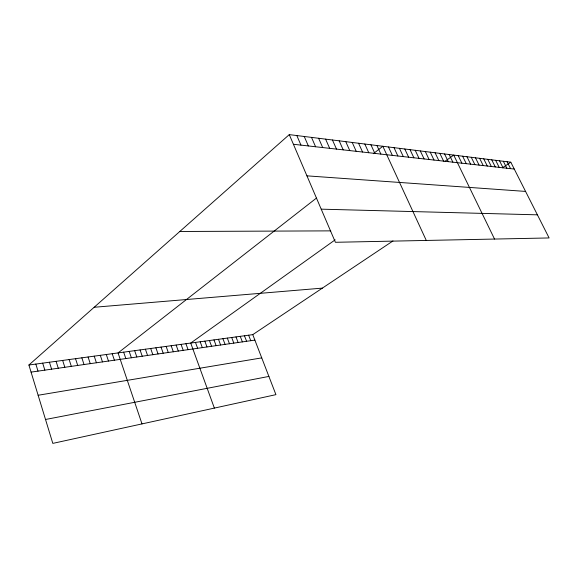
<?xml version="1.0" encoding="UTF-8"?>
<svg xmlns="http://www.w3.org/2000/svg" width="578" height="578" viewBox="0 0 578 578"><rect width="100%" height="100%" fill="white"/><g stroke="black" fill="none" stroke-linecap="round" stroke-linejoin="round"><path stroke-width="0.87" d="M28.9 365.014L252.767 334.64L275.93 394.651L52.815 443.384L28.9 365.014L289.275 134.616L510.8 162.201L549.1 237.948L335.399 242.29L289.275 134.616M316.426 198.102L118.057 352.92L141.993 423.905M373.345 153.683L382.838 146.27L426.275 240.441M335.161 239.834L190.726 343.057L214.366 408.097M445.017 161.327L453.73 155.099L494.53 239.054M252.767 334.64L392.968 240.947M502.463 167.772L510.8 162.201M45.525 419.484L268.9 376.423M38.134 395.258L261.74 357.883M31.068 372.116L254.884 340.11M94.149 307.272L322.38 288.119M179.801 231.482L330.746 230.868M321.209 209.164L537.41 214.835M306.94 175.849L525.568 191.419M293.407 144.269L514.268 169.065M507.094 161.739L510.576 168.653M503.337 161.276L506.834 168.227M499.529 160.8L503.041 167.808M495.664 160.316L499.19 167.374M491.741 159.831L495.288 166.934M487.76 159.333L491.322 166.486M483.728 158.834L487.305 166.038M479.632 158.321L483.222 165.583M475.477 157.801L479.083 165.113M471.258 157.281L474.878 164.643M466.973 156.746L470.615 164.166M462.624 156.204L466.28 163.675M458.21 155.655L461.88 163.184M449.178 154.528L452.877 162.172M444.554 153.958L448.275 161.652M439.858 153.372L443.593 161.132M435.09 152.773L438.839 160.597M430.242 152.173L434.006 160.055M425.314 151.559L429.1 159.499M420.307 150.937L424.108 158.943M415.221 150.302L419.036 158.372M410.048 149.659L413.877 157.794M404.788 149.001L408.632 157.202M399.441 148.336L403.3 156.609M394.001 147.657L397.881 155.995M388.467 146.971L392.361 155.381M376.935 145.533L380.866 154.088M370.931 144.789L374.869 153.416M364.812 144.023L368.771 152.729M358.577 143.25L362.558 152.028M352.226 142.455L356.221 151.32M345.76 141.653L349.769 150.598M339.17 140.83L343.195 149.861M332.451 139.992L336.497 149.102M325.609 139.139L329.662 148.336M318.623 138.272L322.697 147.556M311.506 137.383L315.595 146.761M304.245 136.48L308.349 145.945M296.832 135.563L300.957 145.114M248.641 335.204L250.758 340.702M244.465 335.767L246.589 341.302M240.253 336.338L242.37 341.901M235.99 336.916L238.114 342.508M231.684 337.501L233.808 343.122M227.327 338.094L229.459 343.751M222.927 338.694L225.059 344.38M218.477 339.293L220.615 345.015M213.976 339.907L216.121 345.658M209.431 340.521L211.57 346.309M204.836 341.143L206.975 346.959M200.183 341.779L202.329 347.624M195.48 342.414L197.633 348.296M185.921 343.708L188.074 349.668M181.059 344.372L183.212 350.362M176.138 345.037L178.299 351.063M171.16 345.709L173.321 351.778M166.132 346.395L168.292 352.493M161.038 347.089L163.198 353.223M155.887 347.783L158.054 353.96M150.67 348.491L152.838 354.704M145.396 349.206L147.571 355.456M140.064 349.928L142.231 356.221M134.66 350.665L136.827 356.994M129.19 351.41L131.365 357.775M123.656 352.154L125.831 358.57M112.211 353.707L114.386 360.202M106.294 354.509L108.476 361.048M100.305 355.326L102.479 361.907M94.228 356.149L96.41 362.774M88.08 356.98L90.255 363.656M81.852 357.825L84.027 364.545M75.537 358.685L77.712 365.448M69.143 359.552L71.318 366.365M62.655 360.434L64.83 367.29M56.088 361.322L58.262 368.229M49.426 362.225L51.601 369.183M42.678 363.143L44.853 370.144M35.836 364.068L38.011 371.127"/></g></svg>
